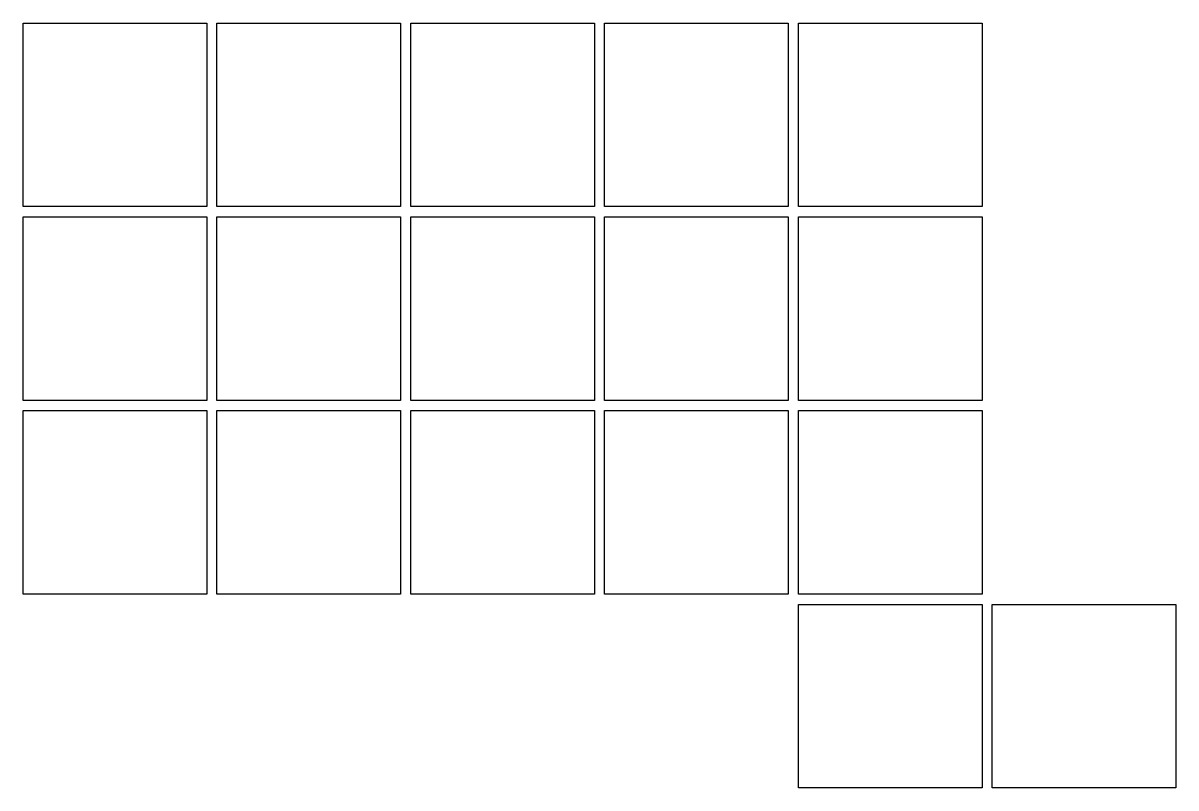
# Model space of a CAD drawing. Header units: millimetres. Extents: x -9 to 104, y -28 to 47.
import ezdxf

# ---------------------------------------------------------------- set-up
doc = ezdxf.new("R2010")
doc.units = ezdxf.units.MM

msp = doc.modelspace()

# ---------------------------------------------------------------- linework, layer by layer
for p, q in [((-9, 47), (9, 47)), ((-9, 29), (-9, 47)), ((9, 47), (9, 29)), ((10, 47), (28, 47)), ((10, 29), (10, 47)), ((28, 47), (28, 29)), ((29, 47), (47, 47)), ((29, 29), (29, 47)), ((47, 47), (47, 29)), ((48, 47), (66, 47)), ((48, 29), (48, 47)), ((66, 47), (66, 29)), ((67, 47), (85, 47)), ((67, 29), (67, 47)), ((85, 47), (85, 29)), ((9, 29), (-9, 29)), ((28, 29), (10, 29)), ((47, 29), (29, 29)), ((66, 29), (48, 29)), ((85, 29), (67, 29)), ((-9, 28), (9, 28)), ((-9, 10), (-9, 28)), ((9, 28), (9, 10)), ((10, 28), (28, 28)), ((10, 10), (10, 28)), ((28, 28), (28, 10)), ((29, 28), (47, 28)), ((29, 10), (29, 28)), ((47, 28), (47, 10)), ((48, 28), (66, 28)), ((48, 10), (48, 28)), ((66, 28), (66, 10)), ((67, 28), (85, 28)), ((67, 10), (67, 28)), ((85, 28), (85, 10)), ((9, 10), (-9, 10)), ((28, 10), (10, 10)), ((47, 10), (29, 10)), ((66, 10), (48, 10)), ((85, 10), (67, 10)), ((-9, 9), (9, 9)), ((-9, -9), (-9, 9)), ((9, 9), (9, -9)), ((10, 9), (28, 9)), ((10, -9), (10, 9)), ((28, 9), (28, -9)), ((29, 9), (47, 9)), ((29, -9), (29, 9)), ((47, 9), (47, -9)), ((48, 9), (66, 9)), ((48, -9), (48, 9)), ((66, 9), (66, -9)), ((67, 9), (85, 9)), ((67, -9), (67, 9)), ((85, 9), (85, -9)), ((9, -9), (-9, -9)), ((28, -9), (10, -9)), ((47, -9), (29, -9)), ((66, -9), (48, -9)), ((85, -9), (67, -9)), ((67, -10), (85, -10)), ((67, -28), (67, -10)), ((85, -10), (85, -28)), ((86, -10), (104, -10)), ((86, -28), (86, -10)), ((104, -10), (104, -28)), ((85, -28), (67, -28)), ((104, -28), (86, -28))]:
    msp.add_line(p, q)

doc.saveas('drawing.dxf')
